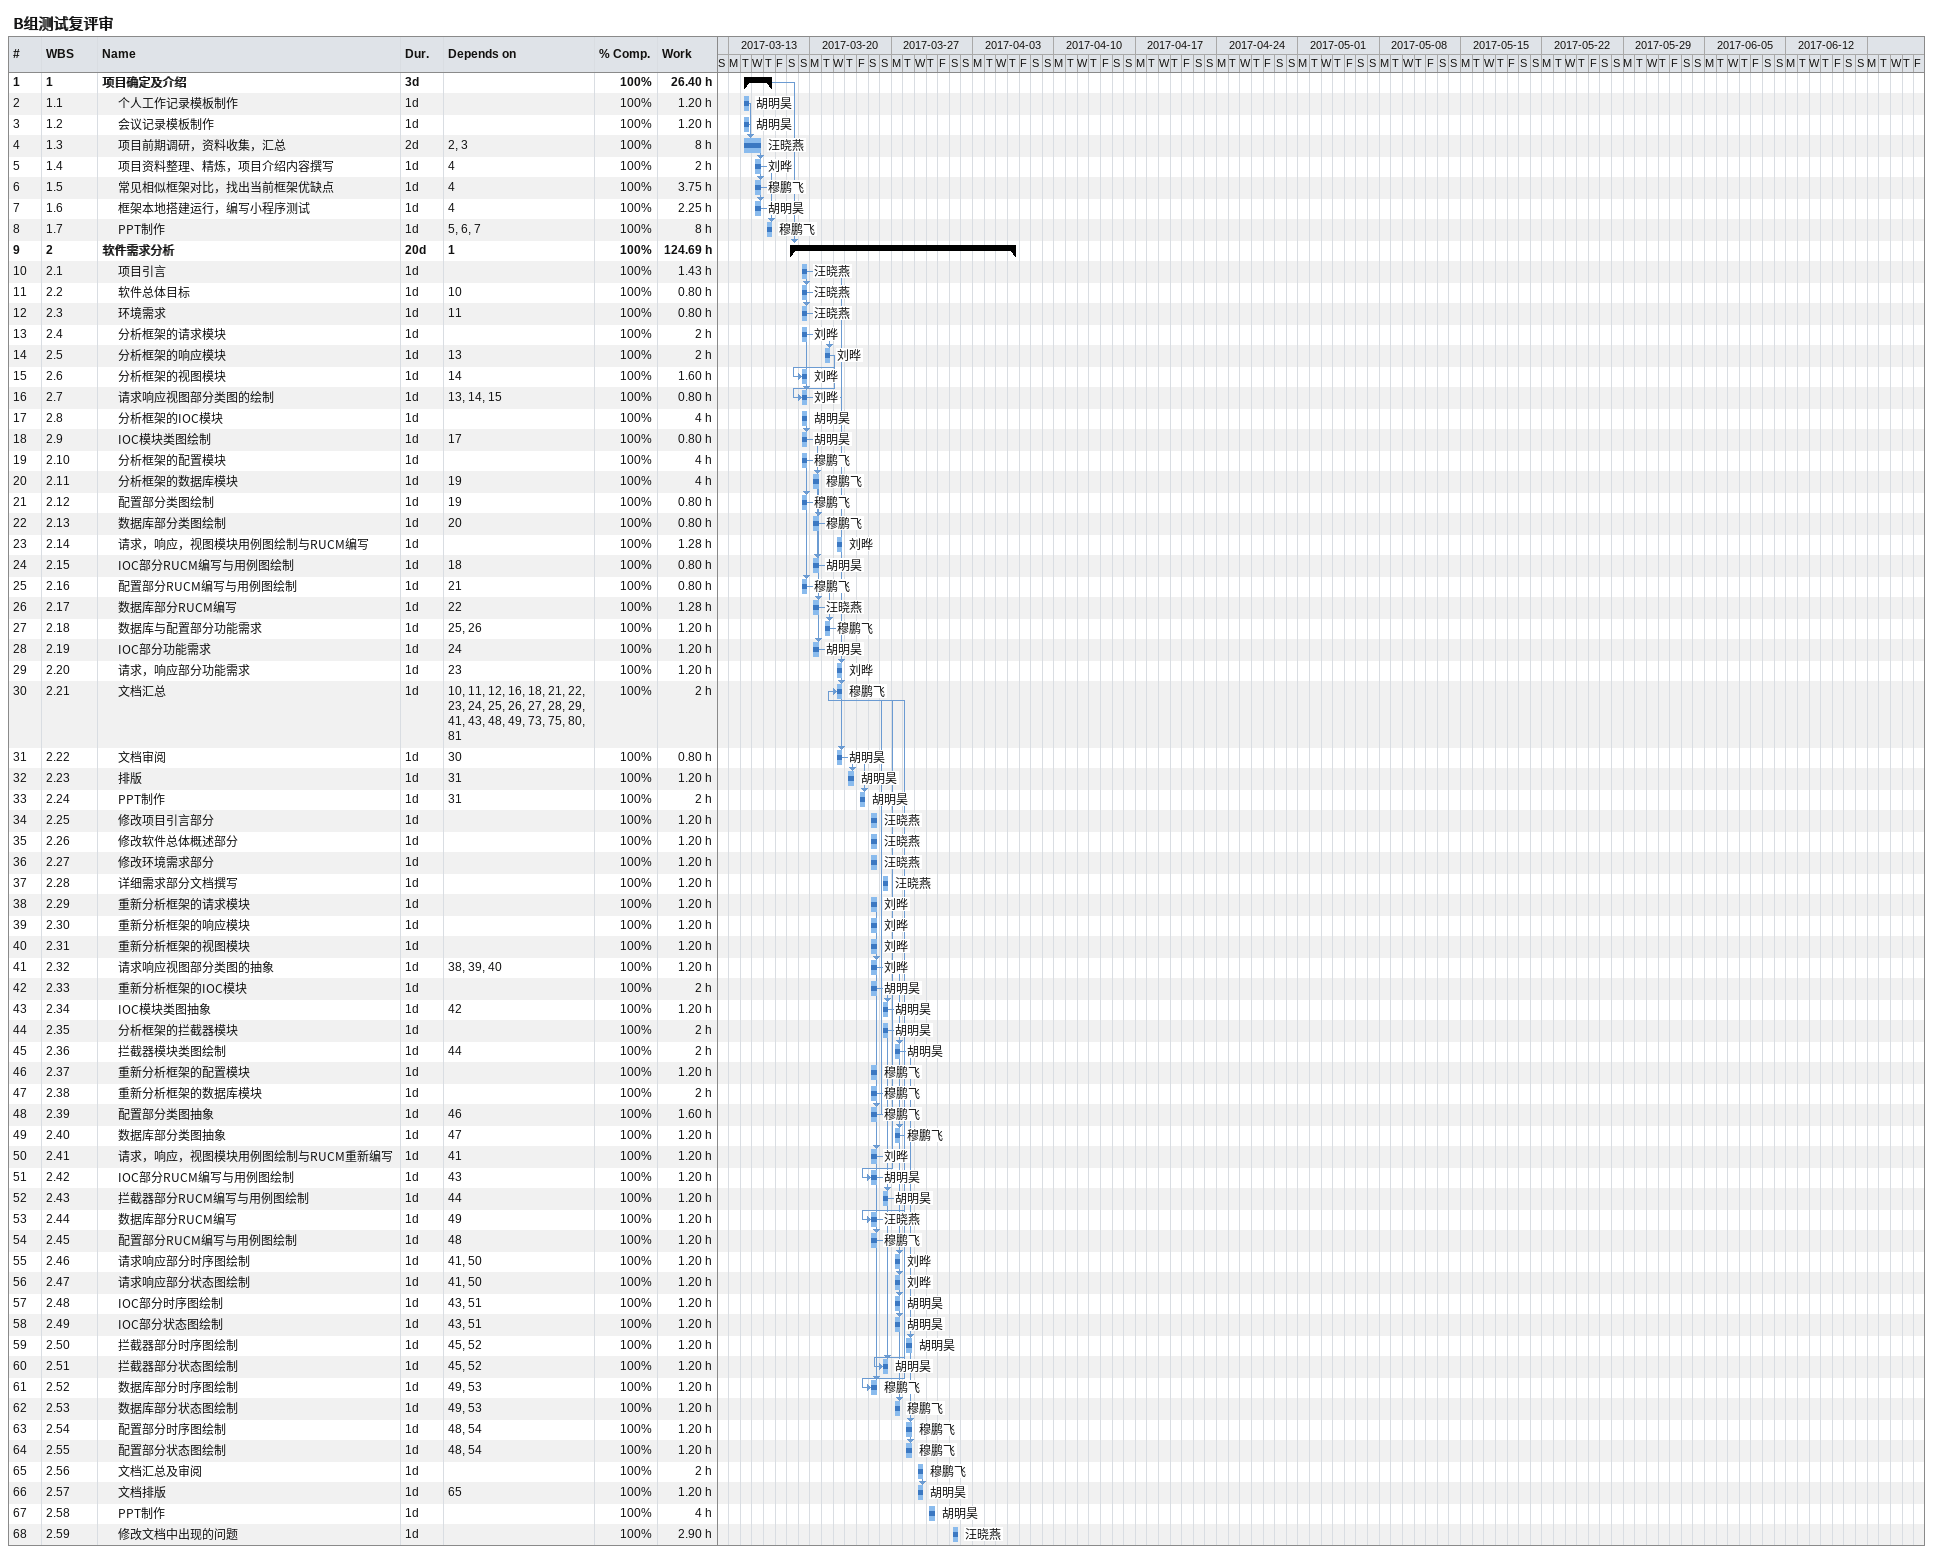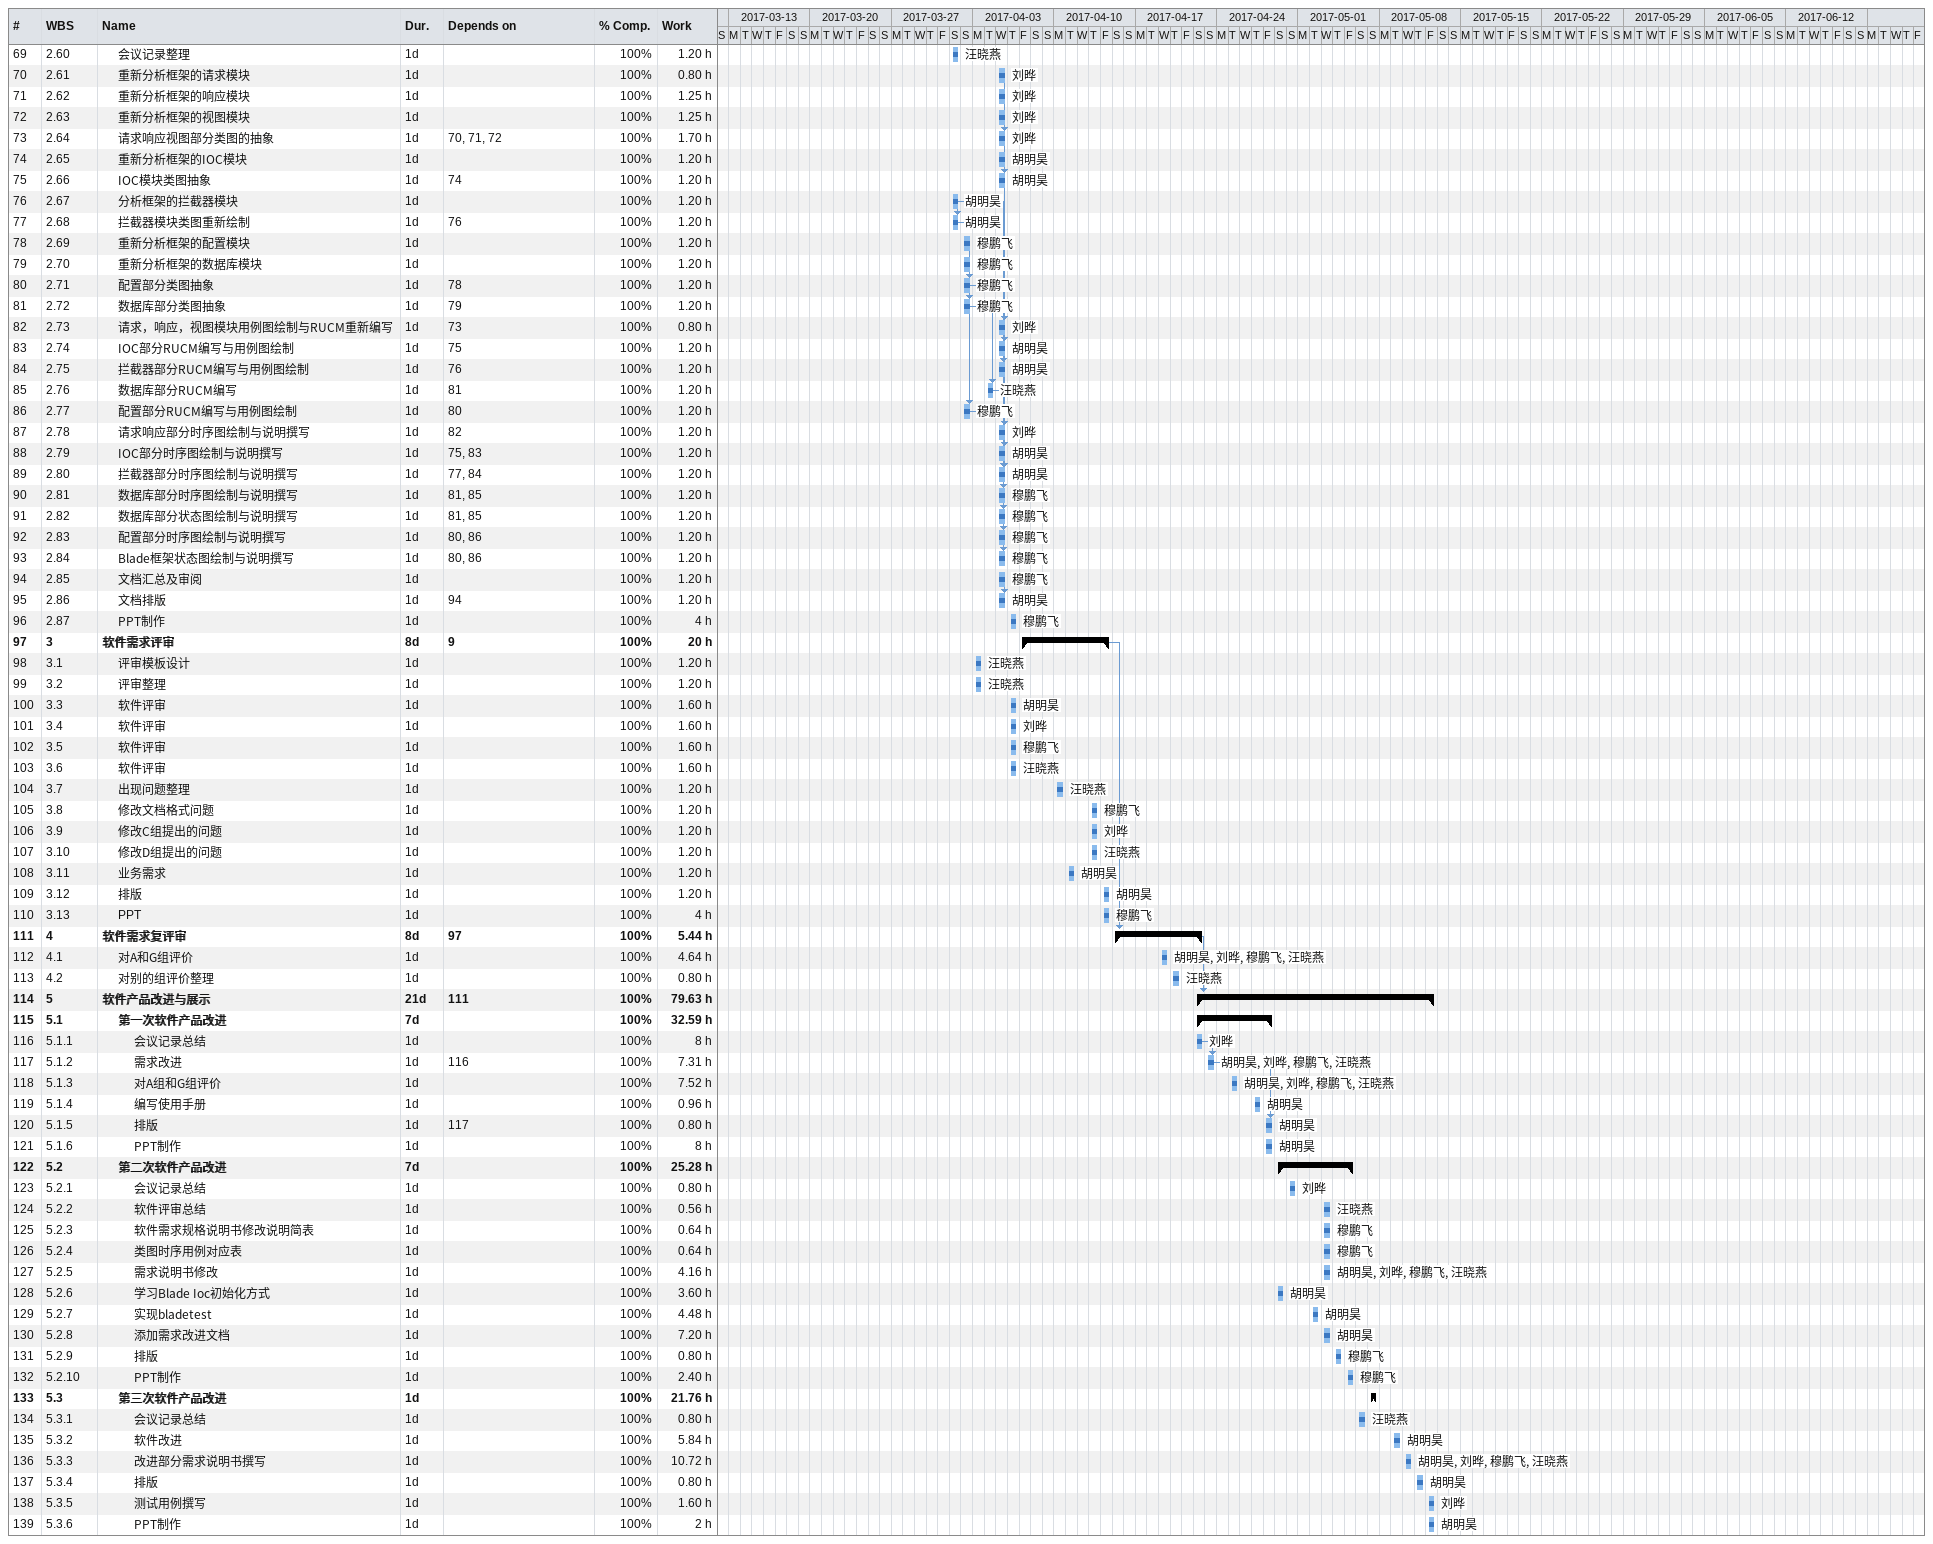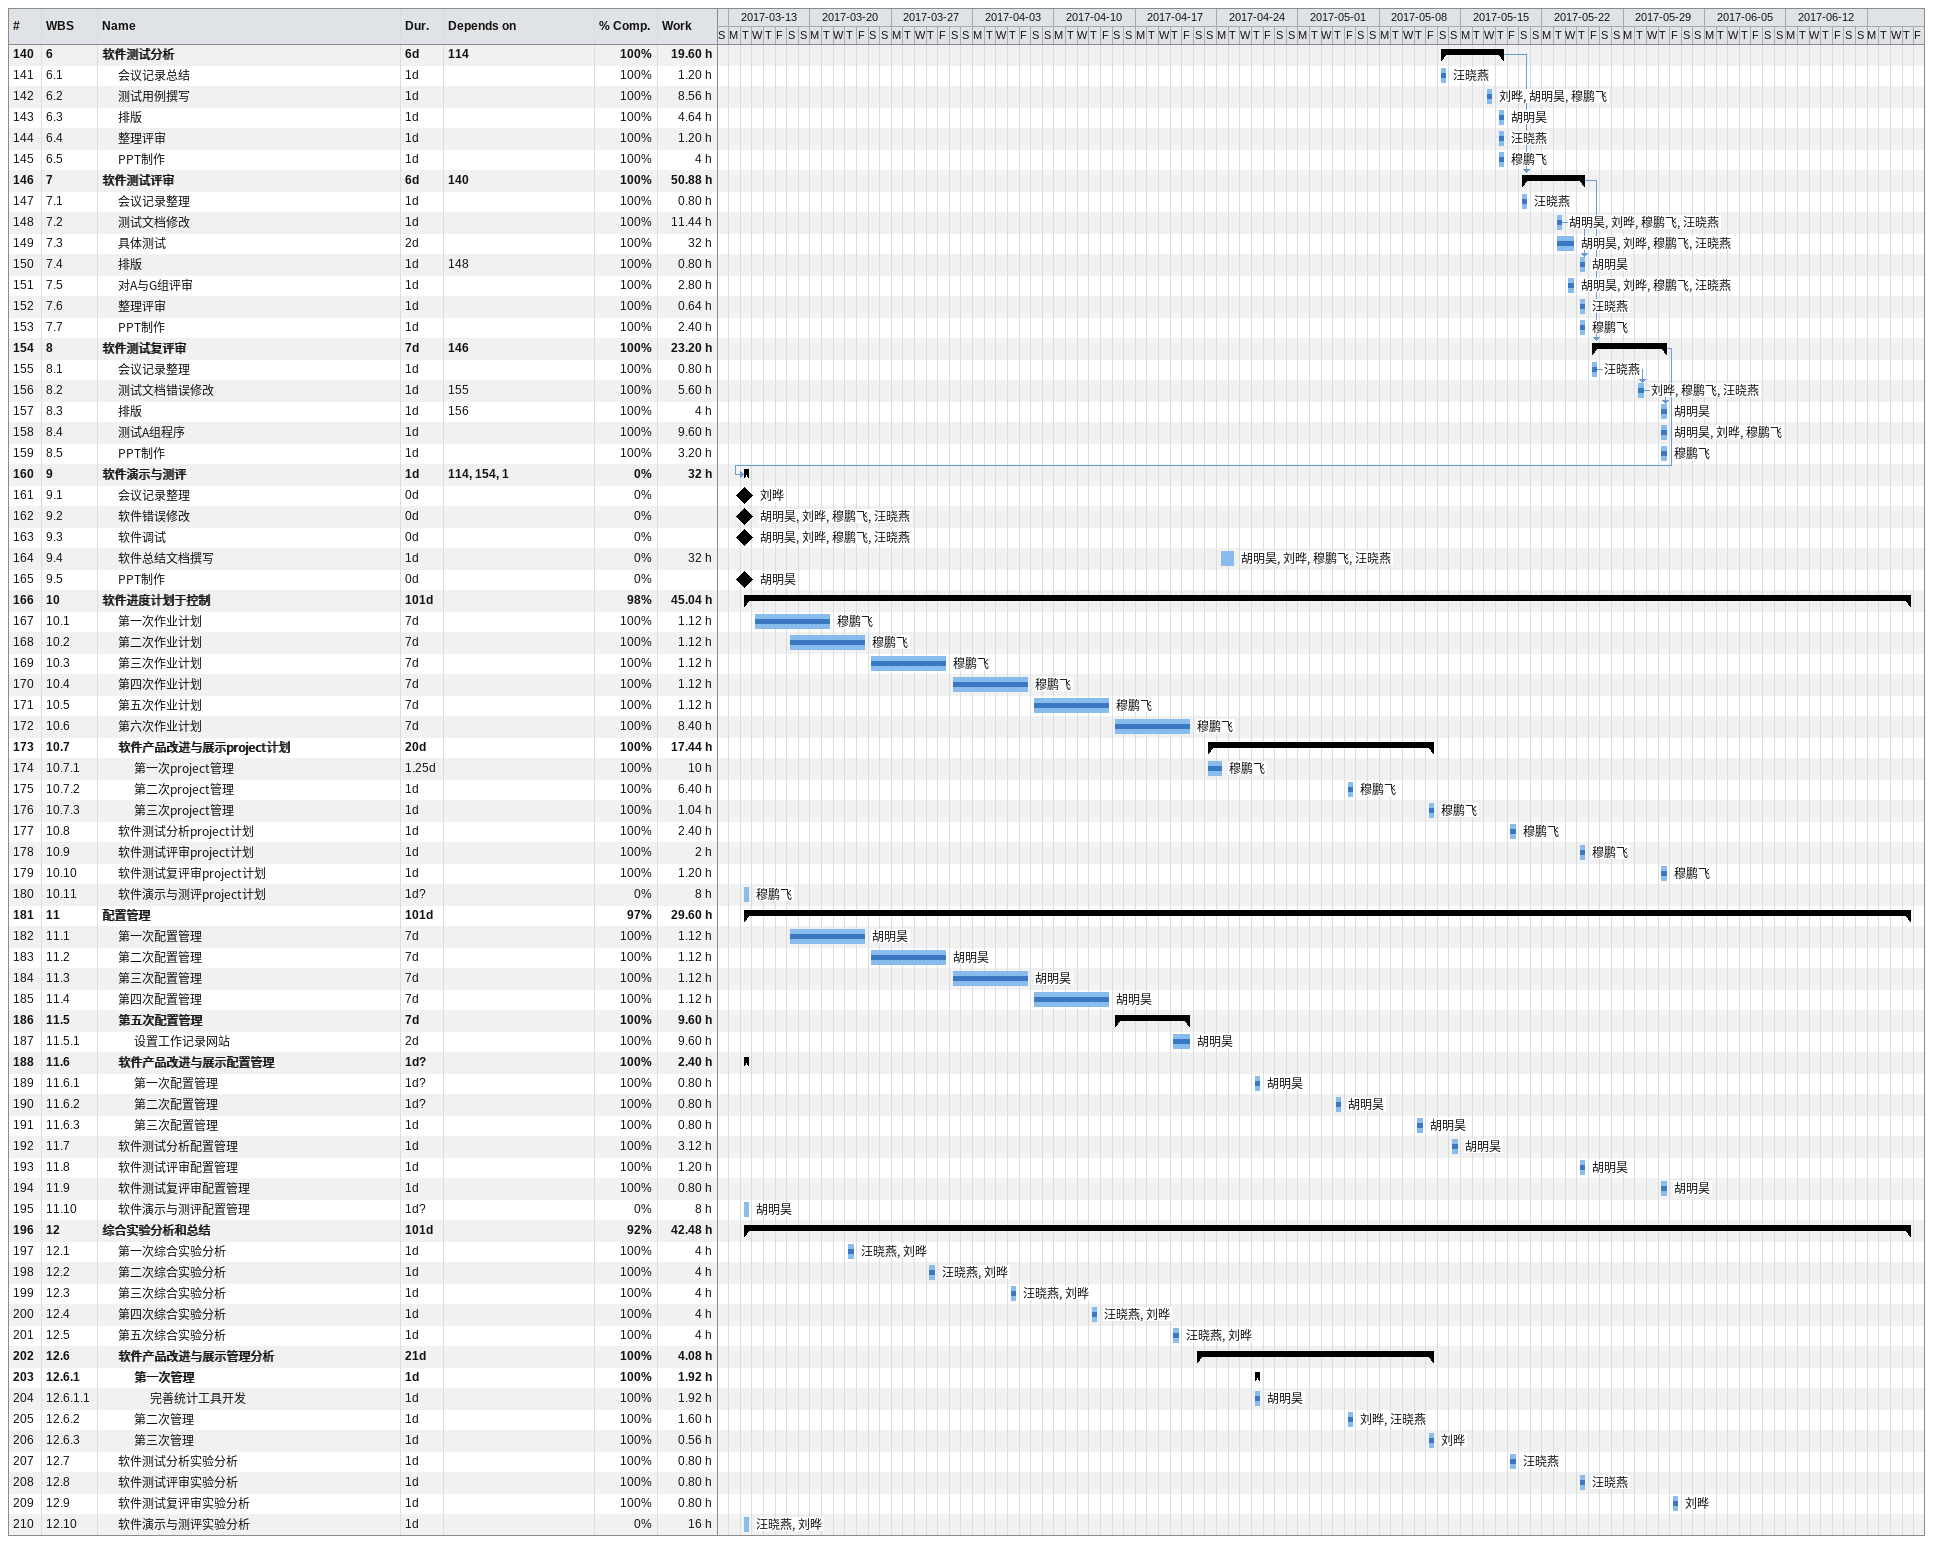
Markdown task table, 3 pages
B组测试复评审

| ID | WBS | Task | Duration | Start | Finish | Predecessors | Resources | % complete | Work (h) |
|---|---|---|---|---|---|---|---|---|---|
| 1 | 1 | **项目确定及介绍** | 3d | 2017-03-14 | 2017-03-16 |  |  | 100 | 26.40 |
| 2 | 1.1 | 个人工作记录模板制作 | 1d | 2017-03-14 | 2017-03-14 |  | 胡明昊 | 100 | 1.20 |
| 3 | 1.2 | 会议记录模板制作 | 1d | 2017-03-14 | 2017-03-14 |  | 胡明昊 | 100 | 1.20 |
| 4 | 1.3 | 项目前期调研，资料收集，汇总 | 2d | 2017-03-14 | 2017-03-15 | 2, 3 | 汪晓燕 | 100 | 8 |
| 5 | 1.4 | 项目资料整理、精炼，项目介绍内容撰写 | 1d | 2017-03-15 | 2017-03-15 | 4 | 刘晔 | 100 | 2 |
| 6 | 1.5 | 常见相似框架对比，找出当前框架优缺点 | 1d | 2017-03-15 | 2017-03-15 | 4 | 穆鹏飞 | 100 | 3.75 |
| 7 | 1.6 | 框架本地搭建运行，编写小程序测试 | 1d | 2017-03-15 | 2017-03-15 | 4 | 胡明昊 | 100 | 2.25 |
| 8 | 1.7 | PPT制作 | 1d | 2017-03-16 | 2017-03-16 | 5, 6, 7 | 穆鹏飞 | 100 | 8 |
| 9 | 2 | **软件需求分析** | 20d | 2017-03-18 | 2017-04-06 | 1 |  | 100 | 124.69 |
| 10 | 2.1 | 项目引言 | 1d | 2017-03-19 | 2017-03-19 |  | 汪晓燕 | 100 | 1.43 |
| 11 | 2.2 | 软件总体目标 | 1d | 2017-03-19 | 2017-03-19 | 10 | 汪晓燕 | 100 | 0.80 |
| 12 | 2.3 | 环境需求 | 1d | 2017-03-19 | 2017-03-19 | 11 | 汪晓燕 | 100 | 0.80 |
| 13 | 2.4 | 分析框架的请求模块 | 1d | 2017-03-19 | 2017-03-19 |  | 刘晔 | 100 | 2 |
| 14 | 2.5 | 分析框架的响应模块 | 1d | 2017-03-21 | 2017-03-21 | 13 | 刘晔 | 100 | 2 |
| 15 | 2.6 | 分析框架的视图模块 | 1d | 2017-03-19 | 2017-03-19 | 14 | 刘晔 | 100 | 1.60 |
| 16 | 2.7 | 请求响应视图部分类图的绘制 | 1d | 2017-03-19 | 2017-03-19 | 13, 14, 15 | 刘晔 | 100 | 0.80 |
| 17 | 2.8 | 分析框架的IOC模块 | 1d | 2017-03-19 | 2017-03-19 |  | 胡明昊 | 100 | 4 |
| 18 | 2.9 | IOC模块类图绘制 | 1d | 2017-03-19 | 2017-03-19 | 17 | 胡明昊 | 100 | 0.80 |
| 19 | 2.10 | 分析框架的配置模块 | 1d | 2017-03-19 | 2017-03-19 |  | 穆鹏飞 | 100 | 4 |
| 20 | 2.11 | 分析框架的数据库模块 | 1d | 2017-03-20 | 2017-03-20 | 19 | 穆鹏飞 | 100 | 4 |
| 21 | 2.12 | 配置部分类图绘制 | 1d | 2017-03-19 | 2017-03-19 | 19 | 穆鹏飞 | 100 | 0.80 |
| 22 | 2.13 | 数据库部分类图绘制 | 1d | 2017-03-20 | 2017-03-20 | 20 | 穆鹏飞 | 100 | 0.80 |
| 23 | 2.14 | 请求，响应，视图模块用例图绘制与RUCM编写 | 1d | 2017-03-22 | 2017-03-22 |  | 刘晔 | 100 | 1.28 |
| 24 | 2.15 | IOC部分RUCM编写与用例图绘制 | 1d | 2017-03-20 | 2017-03-20 | 18 | 胡明昊 | 100 | 0.80 |
| 25 | 2.16 | 配置部分RUCM编写与用例图绘制 | 1d | 2017-03-19 | 2017-03-19 | 21 | 穆鹏飞 | 100 | 0.80 |
| 26 | 2.17 | 数据库部分RUCM编写 | 1d | 2017-03-20 | 2017-03-20 | 22 | 汪晓燕 | 100 | 1.28 |
| 27 | 2.18 | 数据库与配置部分功能需求 | 1d | 2017-03-21 | 2017-03-21 | 25, 26 | 穆鹏飞 | 100 | 1.20 |
| 28 | 2.19 | IOC部分功能需求 | 1d | 2017-03-20 | 2017-03-20 | 24 | 胡明昊 | 100 | 1.20 |
| 29 | 2.20 | 请求，响应部分功能需求 | 1d | 2017-03-22 | 2017-03-22 | 23 | 刘晔 | 100 | 1.20 |
| 30 | 2.21 | 文档汇总 | 1d | 2017-03-22 | 2017-03-22 | 10, 11, 12, 16, 18, 21, 22, 23, 24, 25, 26, 27, 28, 29, 41, 43, 48, 49, 73, 75, 80, 81 | 穆鹏飞 | 100 | 2 |
| 31 | 2.22 | 文档审阅 | 1d | 2017-03-22 | 2017-03-22 | 30 | 胡明昊 | 100 | 0.80 |
| 32 | 2.23 | 排版 | 1d | 2017-03-23 | 2017-03-23 | 31 | 胡明昊 | 100 | 1.20 |
| 33 | 2.24 | PPT制作 | 1d | 2017-03-24 | 2017-03-24 | 31 | 胡明昊 | 100 | 2 |
| 34 | 2.25 | 修改项目引言部分 | 1d | 2017-03-25 | 2017-03-25 |  | 汪晓燕 | 100 | 1.20 |
| 35 | 2.26 | 修改软件总体概述部分 | 1d | 2017-03-25 | 2017-03-25 |  | 汪晓燕 | 100 | 1.20 |
| 36 | 2.27 | 修改环境需求部分 | 1d | 2017-03-25 | 2017-03-25 |  | 汪晓燕 | 100 | 1.20 |
| 37 | 2.28 | 详细需求部分文档撰写 | 1d | 2017-03-26 | 2017-03-26 |  | 汪晓燕 | 100 | 1.20 |
| 38 | 2.29 | 重新分析框架的请求模块 | 1d | 2017-03-25 | 2017-03-25 |  | 刘晔 | 100 | 1.20 |
| 39 | 2.30 | 重新分析框架的响应模块 | 1d | 2017-03-25 | 2017-03-25 |  | 刘晔 | 100 | 1.20 |
| 40 | 2.31 | 重新分析框架的视图模块 | 1d | 2017-03-25 | 2017-03-25 |  | 刘晔 | 100 | 1.20 |
| 41 | 2.32 | 请求响应视图部分类图的抽象 | 1d | 2017-03-25 | 2017-03-25 | 38, 39, 40 | 刘晔 | 100 | 1.20 |
| 42 | 2.33 | 重新分析框架的IOC模块 | 1d | 2017-03-25 | 2017-03-25 |  | 胡明昊 | 100 | 2 |
| 43 | 2.34 | IOC模块类图抽象 | 1d | 2017-03-26 | 2017-03-26 | 42 | 胡明昊 | 100 | 1.20 |
| 44 | 2.35 | 分析框架的拦截器模块 | 1d | 2017-03-26 | 2017-03-26 |  | 胡明昊 | 100 | 2 |
| 45 | 2.36 | 拦截器模块类图绘制 | 1d | 2017-03-27 | 2017-03-27 | 44 | 胡明昊 | 100 | 2 |
| 46 | 2.37 | 重新分析框架的配置模块 | 1d | 2017-03-25 | 2017-03-25 |  | 穆鹏飞 | 100 | 1.20 |
| 47 | 2.38 | 重新分析框架的数据库模块 | 1d | 2017-03-25 | 2017-03-25 |  | 穆鹏飞 | 100 | 2 |
| 48 | 2.39 | 配置部分类图抽象 | 1d | 2017-03-25 | 2017-03-25 | 46 | 穆鹏飞 | 100 | 1.60 |
| 49 | 2.40 | 数据库部分类图抽象 | 1d | 2017-03-27 | 2017-03-27 | 47 | 穆鹏飞 | 100 | 1.20 |
| 50 | 2.41 | 请求，响应，视图模块用例图绘制与RUCM重新编写 | 1d | 2017-03-25 | 2017-03-25 | 41 | 刘晔 | 100 | 1.20 |
| 51 | 2.42 | IOC部分RUCM编写与用例图绘制 | 1d | 2017-03-25 | 2017-03-25 | 43 | 胡明昊 | 100 | 1.20 |
| 52 | 2.43 | 拦截器部分RUCM编写与用例图绘制 | 1d | 2017-03-26 | 2017-03-26 | 44 | 胡明昊 | 100 | 1.20 |
| 53 | 2.44 | 数据库部分RUCM编写 | 1d | 2017-03-25 | 2017-03-25 | 49 | 汪晓燕 | 100 | 1.20 |
| 54 | 2.45 | 配置部分RUCM编写与用例图绘制 | 1d | 2017-03-25 | 2017-03-25 | 48 | 穆鹏飞 | 100 | 1.20 |
| 55 | 2.46 | 请求响应部分时序图绘制 | 1d | 2017-03-27 | 2017-03-27 | 41, 50 | 刘晔 | 100 | 1.20 |
| 56 | 2.47 | 请求响应部分状态图绘制 | 1d | 2017-03-27 | 2017-03-27 | 41, 50 | 刘晔 | 100 | 1.20 |
| 57 | 2.48 | IOC部分时序图绘制 | 1d | 2017-03-27 | 2017-03-27 | 43, 51 | 胡明昊 | 100 | 1.20 |
| 58 | 2.49 | IOC部分状态图绘制 | 1d | 2017-03-27 | 2017-03-27 | 43, 51 | 胡明昊 | 100 | 1.20 |
| 59 | 2.50 | 拦截器部分时序图绘制 | 1d | 2017-03-28 | 2017-03-28 | 45, 52 | 胡明昊 | 100 | 1.20 |
| 60 | 2.51 | 拦截器部分状态图绘制 | 1d | 2017-03-26 | 2017-03-26 | 45, 52 | 胡明昊 | 100 | 1.20 |
| 61 | 2.52 | 数据库部分时序图绘制 | 1d | 2017-03-25 | 2017-03-25 | 49, 53 | 穆鹏飞 | 100 | 1.20 |
| 62 | 2.53 | 数据库部分状态图绘制 | 1d | 2017-03-27 | 2017-03-27 | 49, 53 | 穆鹏飞 | 100 | 1.20 |
| 63 | 2.54 | 配置部分时序图绘制 | 1d | 2017-03-28 | 2017-03-28 | 48, 54 | 穆鹏飞 | 100 | 1.20 |
| 64 | 2.55 | 配置部分状态图绘制 | 1d | 2017-03-28 | 2017-03-28 | 48, 54 | 穆鹏飞 | 100 | 1.20 |
| 65 | 2.56 | 文档汇总及审阅 | 1d | 2017-03-29 | 2017-03-29 |  | 穆鹏飞 | 100 | 2 |
| 66 | 2.57 | 文档排版 | 1d | 2017-03-29 | 2017-03-29 | 65 | 胡明昊 | 100 | 1.20 |
| 67 | 2.58 | PPT制作 | 1d | 2017-03-30 | 2017-03-30 |  | 胡明昊 | 100 | 4 |
| 68 | 2.59 | 修改文档中出现的问题 | 1d | 2017-04-01 | 2017-04-01 |  | 汪晓燕 | 100 | 2.90 |
| 69 | 2.60 | 会议记录整理 | 1d | 2017-04-01 | 2017-04-01 |  | 汪晓燕 | 100 | 1.20 |
| 70 | 2.61 | 重新分析框架的请求模块 | 1d | 2017-04-05 | 2017-04-05 |  | 刘晔 | 100 | 0.80 |
| 71 | 2.62 | 重新分析框架的响应模块 | 1d | 2017-04-05 | 2017-04-05 |  | 刘晔 | 100 | 1.25 |
| 72 | 2.63 | 重新分析框架的视图模块 | 1d | 2017-04-05 | 2017-04-05 |  | 刘晔 | 100 | 1.25 |
| 73 | 2.64 | 请求响应视图部分类图的抽象 | 1d | 2017-04-05 | 2017-04-05 | 70, 71, 72 | 刘晔 | 100 | 1.70 |
| 74 | 2.65 | 重新分析框架的IOC模块 | 1d | 2017-04-05 | 2017-04-05 |  | 胡明昊 | 100 | 1.20 |
| 75 | 2.66 | IOC模块类图抽象 | 1d | 2017-04-05 | 2017-04-05 | 74 | 胡明昊 | 100 | 1.20 |
| 76 | 2.67 | 分析框架的拦截器模块 | 1d | 2017-04-01 | 2017-04-01 |  | 胡明昊 | 100 | 1.20 |
| 77 | 2.68 | 拦截器模块类图重新绘制 | 1d | 2017-04-01 | 2017-04-01 | 76 | 胡明昊 | 100 | 1.20 |
| 78 | 2.69 | 重新分析框架的配置模块 | 1d | 2017-04-02 | 2017-04-02 |  | 穆鹏飞 | 100 | 1.20 |
| 79 | 2.70 | 重新分析框架的数据库模块 | 1d | 2017-04-02 | 2017-04-02 |  | 穆鹏飞 | 100 | 1.20 |
| 80 | 2.71 | 配置部分类图抽象 | 1d | 2017-04-02 | 2017-04-02 | 78 | 穆鹏飞 | 100 | 1.20 |
| 81 | 2.72 | 数据库部分类图抽象 | 1d | 2017-04-02 | 2017-04-02 | 79 | 穆鹏飞 | 100 | 1.20 |
| 82 | 2.73 | 请求，响应，视图模块用例图绘制与RUCM重新编写 | 1d | 2017-04-05 | 2017-04-05 | 73 | 刘晔 | 100 | 0.80 |
| 83 | 2.74 | IOC部分RUCM编写与用例图绘制 | 1d | 2017-04-05 | 2017-04-05 | 75 | 胡明昊 | 100 | 1.20 |
| 84 | 2.75 | 拦截器部分RUCM编写与用例图绘制 | 1d | 2017-04-05 | 2017-04-05 | 76 | 胡明昊 | 100 | 1.20 |
| 85 | 2.76 | 数据库部分RUCM编写 | 1d | 2017-04-04 | 2017-04-04 | 81 | 汪晓燕 | 100 | 1.20 |
| 86 | 2.77 | 配置部分RUCM编写与用例图绘制 | 1d | 2017-04-02 | 2017-04-02 | 80 | 穆鹏飞 | 100 | 1.20 |
| 87 | 2.78 | 请求响应部分时序图绘制与说明撰写 | 1d | 2017-04-05 | 2017-04-05 | 82 | 刘晔 | 100 | 1.20 |
| 88 | 2.79 | IOC部分时序图绘制与说明撰写 | 1d | 2017-04-05 | 2017-04-05 | 75, 83 | 胡明昊 | 100 | 1.20 |
| 89 | 2.80 | 拦截器部分时序图绘制与说明撰写 | 1d | 2017-04-05 | 2017-04-05 | 77, 84 | 胡明昊 | 100 | 1.20 |
| 90 | 2.81 | 数据库部分时序图绘制与说明撰写 | 1d | 2017-04-05 | 2017-04-05 | 81, 85 | 穆鹏飞 | 100 | 1.20 |
| 91 | 2.82 | 数据库部分状态图绘制与说明撰写 | 1d | 2017-04-05 | 2017-04-05 | 81, 85 | 穆鹏飞 | 100 | 1.20 |
| 92 | 2.83 | 配置部分时序图绘制与说明撰写 | 1d | 2017-04-05 | 2017-04-05 | 80, 86 | 穆鹏飞 | 100 | 1.20 |
| 93 | 2.84 | Blade框架状态图绘制与说明撰写 | 1d | 2017-04-05 | 2017-04-05 | 80, 86 | 穆鹏飞 | 100 | 1.20 |
| 94 | 2.85 | 文档汇总及审阅 | 1d | 2017-04-05 | 2017-04-05 |  | 穆鹏飞 | 100 | 1.20 |
| 95 | 2.86 | 文档排版 | 1d | 2017-04-05 | 2017-04-05 | 94 | 胡明昊 | 100 | 1.20 |
| 96 | 2.87 | PPT制作 | 1d | 2017-04-06 | 2017-04-06 |  | 穆鹏飞 | 100 | 4 |
| 97 | 3 | **软件需求评审** | 8d | 2017-04-07 | 2017-04-14 | 9 |  | 100 | 20 |
| 98 | 3.1 | 评审模板设计 | 1d | 2017-04-03 | 2017-04-03 |  | 汪晓燕 | 100 | 1.20 |
| 99 | 3.2 | 评审整理 | 1d | 2017-04-03 | 2017-04-03 |  | 汪晓燕 | 100 | 1.20 |
| 100 | 3.3 | 软件评审 | 1d | 2017-04-06 | 2017-04-06 |  | 胡明昊 | 100 | 1.60 |
| 101 | 3.4 | 软件评审 | 1d | 2017-04-06 | 2017-04-06 |  | 刘晔 | 100 | 1.60 |
| 102 | 3.5 | 软件评审 | 1d | 2017-04-06 | 2017-04-06 |  | 穆鹏飞 | 100 | 1.60 |
| 103 | 3.6 | 软件评审 | 1d | 2017-04-06 | 2017-04-06 |  | 汪晓燕 | 100 | 1.60 |
| 104 | 3.7 | 出现问题整理 | 1d | 2017-04-10 | 2017-04-10 |  | 汪晓燕 | 100 | 1.20 |
| 105 | 3.8 | 修改文档格式问题 | 1d | 2017-04-13 | 2017-04-13 |  | 穆鹏飞 | 100 | 1.20 |
| 106 | 3.9 | 修改C组提出的问题 | 1d | 2017-04-13 | 2017-04-13 |  | 刘晔 | 100 | 1.20 |
| 107 | 3.10 | 修改D组提出的问题 | 1d | 2017-04-13 | 2017-04-13 |  | 汪晓燕 | 100 | 1.20 |
| 108 | 3.11 | 业务需求 | 1d | 2017-04-11 | 2017-04-11 |  | 胡明昊 | 100 | 1.20 |
| 109 | 3.12 | 排版 | 1d | 2017-04-14 | 2017-04-14 |  | 胡明昊 | 100 | 1.20 |
| 110 | 3.13 | PPT | 1d | 2017-04-14 | 2017-04-14 |  | 穆鹏飞 | 100 | 4 |
| 111 | 4 | **软件需求复评审** | 8d | 2017-04-15 | 2017-04-22 | 97 |  | 100 | 5.44 |
| 112 | 4.1 | 对A和G组评价 | 1d | 2017-04-19 | 2017-04-19 |  | 胡明昊, 刘晔, 穆鹏飞, 汪晓燕 | 100 | 4.64 |
| 113 | 4.2 | 对别的组评价整理 | 1d | 2017-04-20 | 2017-04-20 |  | 汪晓燕 | 100 | 0.80 |
| 114 | 5 | **软件产品改进与展示** | 21d | 2017-04-22 | 2017-05-12 | 111 |  | 100 | 79.63 |
| 115 | 5.1 | **第一次软件产品改进** | 7d | 2017-04-22 | 2017-04-28 |  |  | 100 | 32.59 |
| 116 | 5.1.1 | 会议记录总结 | 1d | 2017-04-22 | 2017-04-22 |  | 刘晔 | 100 | 8 |
| 117 | 5.1.2 | 需求改进 | 1d | 2017-04-23 | 2017-04-23 | 116 | 胡明昊, 刘晔, 穆鹏飞, 汪晓燕 | 100 | 7.31 |
| 118 | 5.1.3 | 对A组和G组评价 | 1d | 2017-04-25 | 2017-04-25 |  | 胡明昊, 刘晔, 穆鹏飞, 汪晓燕 | 100 | 7.52 |
| 119 | 5.1.4 | 编写使用手册 | 1d | 2017-04-27 | 2017-04-27 |  | 胡明昊 | 100 | 0.96 |
| 120 | 5.1.5 | 排版 | 1d | 2017-04-28 | 2017-04-28 | 117 | 胡明昊 | 100 | 0.80 |
| 121 | 5.1.6 | PPT制作 | 1d | 2017-04-28 | 2017-04-28 |  | 胡明昊 | 100 | 8 |
| 122 | 5.2 | **第二次软件产品改进** | 7d | 2017-04-29 | 2017-05-05 |  |  | 100 | 25.28 |
| 123 | 5.2.1 | 会议记录总结 | 1d | 2017-04-30 | 2017-04-30 |  | 刘晔 | 100 | 0.80 |
| 124 | 5.2.2 | 软件评审总结 | 1d | 2017-05-03 | 2017-05-03 |  | 汪晓燕 | 100 | 0.56 |
| 125 | 5.2.3 | 软件需求规格说明书修改说明简表 | 1d | 2017-05-03 | 2017-05-03 |  | 穆鹏飞 | 100 | 0.64 |
| 126 | 5.2.4 | 类图时序用例对应表 | 1d | 2017-05-03 | 2017-05-03 |  | 穆鹏飞 | 100 | 0.64 |
| 127 | 5.2.5 | 需求说明书修改 | 1d | 2017-05-03 | 2017-05-03 |  | 胡明昊, 刘晔, 穆鹏飞, 汪晓燕 | 100 | 4.16 |
| 128 | 5.2.6 | 学习Blade Ioc初始化方式 | 1d | 2017-04-29 | 2017-04-29 |  | 胡明昊 | 100 | 3.60 |
| 129 | 5.2.7 | 实现bladetest | 1d | 2017-05-02 | 2017-05-02 |  | 胡明昊 | 100 | 4.48 |
| 130 | 5.2.8 | 添加需求改进文档 | 1d | 2017-05-03 | 2017-05-03 |  | 胡明昊 | 100 | 7.20 |
| 131 | 5.2.9 | 排版 | 1d | 2017-05-04 | 2017-05-04 |  | 穆鹏飞 | 100 | 0.80 |
| 132 | 5.2.10 | PPT制作 | 1d | 2017-05-05 | 2017-05-05 |  | 穆鹏飞 | 100 | 2.40 |
| 133 | 5.3 | **第三次软件产品改进** | 1d | 2017-05-07 | 2017-05-07 |  |  | 100 | 21.76 |
| 134 | 5.3.1 | 会议记录总结 | 1d | 2017-05-06 | 2017-05-06 |  | 汪晓燕 | 100 | 0.80 |
| 135 | 5.3.2 | 软件改进 | 1d | 2017-05-09 | 2017-05-09 |  | 胡明昊 | 100 | 5.84 |
| 136 | 5.3.3 | 改进部分需求说明书撰写 | 1d | 2017-05-10 | 2017-05-10 |  | 胡明昊, 刘晔, 穆鹏飞, 汪晓燕 | 100 | 10.72 |
| 137 | 5.3.4 | 排版 | 1d | 2017-05-11 | 2017-05-11 |  | 胡明昊 | 100 | 0.80 |
| 138 | 5.3.5 | 测试用例撰写 | 1d | 2017-05-12 | 2017-05-12 |  | 刘晔 | 100 | 1.60 |
| 139 | 5.3.6 | PPT制作 | 1d | 2017-05-12 | 2017-05-12 |  | 胡明昊 | 100 | 2 |
| 140 | 6 | **软件测试分析** | 6d | 2017-05-13 | 2017-05-18 | 114 |  | 100 | 19.60 |
| 141 | 6.1 | 会议记录总结 | 1d | 2017-05-13 | 2017-05-13 |  | 汪晓燕 | 100 | 1.20 |
| 142 | 6.2 | 测试用例撰写 | 1d | 2017-05-17 | 2017-05-17 |  | 刘晔, 胡明昊, 穆鹏飞 | 100 | 8.56 |
| 143 | 6.3 | 排版 | 1d | 2017-05-18 | 2017-05-18 |  | 胡明昊 | 100 | 4.64 |
| 144 | 6.4 | 整理评审 | 1d | 2017-05-18 | 2017-05-18 |  | 汪晓燕 | 100 | 1.20 |
| 145 | 6.5 | PPT制作 | 1d | 2017-05-18 | 2017-05-18 |  | 穆鹏飞 | 100 | 4 |
| 146 | 7 | **软件测试评审** | 6d | 2017-05-20 | 2017-05-25 | 140 |  | 100 | 50.88 |
| 147 | 7.1 | 会议记录整理 | 1d | 2017-05-20 | 2017-05-20 |  | 汪晓燕 | 100 | 0.80 |
| 148 | 7.2 | 测试文档修改 | 1d | 2017-05-23 | 2017-05-23 |  | 胡明昊, 刘晔, 穆鹏飞, 汪晓燕 | 100 | 11.44 |
| 149 | 7.3 | 具体测试 | 2d | 2017-05-23 | 2017-05-24 |  | 胡明昊, 刘晔, 穆鹏飞, 汪晓燕 | 100 | 32 |
| 150 | 7.4 | 排版 | 1d | 2017-05-25 | 2017-05-25 | 148 | 胡明昊 | 100 | 0.80 |
| 151 | 7.5 | 对A与G组评审 | 1d | 2017-05-24 | 2017-05-24 |  | 胡明昊, 刘晔, 穆鹏飞, 汪晓燕 | 100 | 2.80 |
| 152 | 7.6 | 整理评审 | 1d | 2017-05-25 | 2017-05-25 |  | 汪晓燕 | 100 | 0.64 |
| 153 | 7.7 | PPT制作 | 1d | 2017-05-25 | 2017-05-25 |  | 穆鹏飞 | 100 | 2.40 |
| 154 | 8 | **软件测试复评审** | 7d | 2017-05-26 | 2017-06-01 | 146 |  | 100 | 23.20 |
| 155 | 8.1 | 会议记录整理 | 1d | 2017-05-26 | 2017-05-26 |  | 汪晓燕 | 100 | 0.80 |
| 156 | 8.2 | 测试文档错误修改 | 1d | 2017-05-30 | 2017-05-30 | 155 | 刘晔, 穆鹏飞, 汪晓燕 | 100 | 5.60 |
| 157 | 8.3 | 排版 | 1d | 2017-06-01 | 2017-06-01 | 156 | 胡明昊 | 100 | 4 |
| 158 | 8.4 | 测试A组程序 | 1d | 2017-06-01 | 2017-06-01 |  | 胡明昊, 刘晔, 穆鹏飞 | 100 | 9.60 |
| 159 | 8.5 | PPT制作 | 1d | 2017-06-01 | 2017-06-01 |  | 穆鹏飞 | 100 | 3.20 |
| 160 | 9 | **软件演示与测评** | 1d | 2017-03-14 | 2017-03-14 | 114, 154, 1 |  | 0 | 32 |
| 161 | 9.1 | 会议记录整理 | 0d | 2017-03-14 | 2017-03-14 |  | 刘晔 | 0 |  |
| 162 | 9.2 | 软件错误修改 | 0d | 2017-03-14 | 2017-03-14 |  | 胡明昊, 刘晔, 穆鹏飞, 汪晓燕 | 0 |  |
| 163 | 9.3 | 软件调试 | 0d | 2017-03-14 | 2017-03-14 |  | 胡明昊, 刘晔, 穆鹏飞, 汪晓燕 | 0 |  |
| 164 | 9.4 | 软件总结文档撰写 | 1d | 2017-04-24 | 2017-04-25 |  | 胡明昊, 刘晔, 穆鹏飞, 汪晓燕 | 0 | 32 |
| 165 | 9.5 | PPT制作 | 0d | 2017-03-14 | 2017-03-14 |  | 胡明昊 | 0 |  |
| 166 | 10 | **软件进度计划于控制** | 101d | 2017-03-14 | 2017-06-22 |  |  | 98 | 45.04 |
| 167 | 10.1 | 第一次作业计划 | 7d | 2017-03-15 | 2017-03-21 |  | 穆鹏飞 | 100 | 1.12 |
| 168 | 10.2 | 第二次作业计划 | 7d | 2017-03-18 | 2017-03-24 |  | 穆鹏飞 | 100 | 1.12 |
| 169 | 10.3 | 第三次作业计划 | 7d | 2017-03-25 | 2017-03-31 |  | 穆鹏飞 | 100 | 1.12 |
| 170 | 10.4 | 第四次作业计划 | 7d | 2017-04-01 | 2017-04-07 |  | 穆鹏飞 | 100 | 1.12 |
| 171 | 10.5 | 第五次作业计划 | 7d | 2017-04-08 | 2017-04-14 |  | 穆鹏飞 | 100 | 1.12 |
| 172 | 10.6 | 第六次作业计划 | 7d | 2017-04-15 | 2017-04-21 |  | 穆鹏飞 | 100 | 8.40 |
| 173 | 10.7 | **软件产品改进与展示project计划** | 20d | 2017-04-23 | 2017-05-12 |  |  | 100 | 17.44 |
| 174 | 10.7.1 | 第一次project管理 | 1.25d | 2017-04-23 | 2017-04-24 |  | 穆鹏飞 | 100 | 10 |
| 175 | 10.7.2 | 第二次project管理 | 1d | 2017-05-05 | 2017-05-05 |  | 穆鹏飞 | 100 | 6.40 |
| 176 | 10.7.3 | 第三次project管理 | 1d | 2017-05-12 | 2017-05-12 |  | 穆鹏飞 | 100 | 1.04 |
| 177 | 10.8 | 软件测试分析project计划 | 1d | 2017-05-19 | 2017-05-19 |  | 穆鹏飞 | 100 | 2.40 |
| 178 | 10.9 | 软件测试评审project计划 | 1d | 2017-05-25 | 2017-05-25 |  | 穆鹏飞 | 100 | 2 |
| 179 | 10.10 | 软件测试复评审project计划 | 1d | 2017-06-01 | 2017-06-01 |  | 穆鹏飞 | 100 | 1.20 |
| 180 | 10.11 | 软件演示与测评project计划 | 1d? | 2017-03-14 | 2017-03-14 |  | 穆鹏飞 | 0 | 8 |
| 181 | 11 | **配置管理** | 101d | 2017-03-14 | 2017-06-22 |  |  | 97 | 29.60 |
| 182 | 11.1 | 第一次配置管理 | 7d | 2017-03-18 | 2017-03-24 |  | 胡明昊 | 100 | 1.12 |
| 183 | 11.2 | 第二次配置管理 | 7d | 2017-03-25 | 2017-03-31 |  | 胡明昊 | 100 | 1.12 |
| 184 | 11.3 | 第三次配置管理 | 7d | 2017-04-01 | 2017-04-07 |  | 胡明昊 | 100 | 1.12 |
| 185 | 11.4 | 第四次配置管理 | 7d | 2017-04-08 | 2017-04-14 |  | 胡明昊 | 100 | 1.12 |
| 186 | 11.5 | **第五次配置管理** | 7d | 2017-04-15 | 2017-04-21 |  |  | 100 | 9.60 |
| 187 | 11.5.1 | 设置工作记录网站 | 2d | 2017-04-20 | 2017-04-21 |  | 胡明昊 | 100 | 9.60 |
| 188 | 11.6 | **软件产品改进与展示配置管理** | 1d? | 2017-03-14 | 2017-03-14 |  |  | 100 | 2.40 |
| 189 | 11.6.1 | 第一次配置管理 | 1d? | 2017-04-27 | 2017-04-27 |  | 胡明昊 | 100 | 0.80 |
| 190 | 11.6.2 | 第二次配置管理 | 1d? | 2017-05-04 | 2017-05-04 |  | 胡明昊 | 100 | 0.80 |
| 191 | 11.6.3 | 第三次配置管理 | 1d | 2017-05-11 | 2017-05-11 |  | 胡明昊 | 100 | 0.80 |
| 192 | 11.7 | 软件测试分析配置管理 | 1d | 2017-05-14 | 2017-05-14 |  | 胡明昊 | 100 | 3.12 |
| 193 | 11.8 | 软件测试评审配置管理 | 1d | 2017-05-25 | 2017-05-25 |  | 胡明昊 | 100 | 1.20 |
| 194 | 11.9 | 软件测试复评审配置管理 | 1d | 2017-06-01 | 2017-06-01 |  | 胡明昊 | 100 | 0.80 |
| 195 | 11.10 | 软件演示与测评配置管理 | 1d? | 2017-03-14 | 2017-03-14 |  | 胡明昊 | 0 | 8 |
| 196 | 12 | **综合实验分析和总结** | 101d | 2017-03-14 | 2017-06-22 |  |  | 92 | 42.48 |
| 197 | 12.1 | 第一次综合实验分析 | 1d | 2017-03-23 | 2017-03-23 |  | 汪晓燕, 刘晔 | 100 | 4 |
| 198 | 12.2 | 第二次综合实验分析 | 1d | 2017-03-30 | 2017-03-30 |  | 汪晓燕, 刘晔 | 100 | 4 |
| 199 | 12.3 | 第三次综合实验分析 | 1d | 2017-04-06 | 2017-04-06 |  | 汪晓燕, 刘晔 | 100 | 4 |
| 200 | 12.4 | 第四次综合实验分析 | 1d | 2017-04-13 | 2017-04-13 |  | 汪晓燕, 刘晔 | 100 | 4 |
| 201 | 12.5 | 第五次综合实验分析 | 1d | 2017-04-20 | 2017-04-20 |  | 汪晓燕, 刘晔 | 100 | 4 |
| 202 | 12.6 | **软件产品改进与展示管理分析** | 21d | 2017-04-22 | 2017-05-12 |  |  | 100 | 4.08 |
| 203 | 12.6.1 | **第一次管理** | 1d | 2017-04-27 | 2017-04-27 |  |  | 100 | 1.92 |
| 204 | 12.6.1.1 | 完善统计工具开发 | 1d | 2017-04-27 | 2017-04-27 |  | 胡明昊 | 100 | 1.92 |
| 205 | 12.6.2 | 第二次管理 | 1d | 2017-05-05 | 2017-05-05 |  | 刘晔, 汪晓燕 | 100 | 1.60 |
| 206 | 12.6.3 | 第三次管理 | 1d | 2017-05-12 | 2017-05-12 |  | 刘晔 | 100 | 0.56 |
| 207 | 12.7 | 软件测试分析实验分析 | 1d | 2017-05-19 | 2017-05-19 |  | 汪晓燕 | 100 | 0.80 |
| 208 | 12.8 | 软件测试评审实验分析 | 1d | 2017-05-25 | 2017-05-25 |  | 汪晓燕 | 100 | 0.80 |
| 209 | 12.9 | 软件测试复评审实验分析 | 1d | 2017-06-02 | 2017-06-02 |  | 刘晔 | 100 | 0.80 |
| 210 | 12.10 | 软件演示与测评实验分析 | 1d | 2017-03-14 | 2017-03-14 |  | 汪晓燕, 刘晔 | 0 | 16 |
